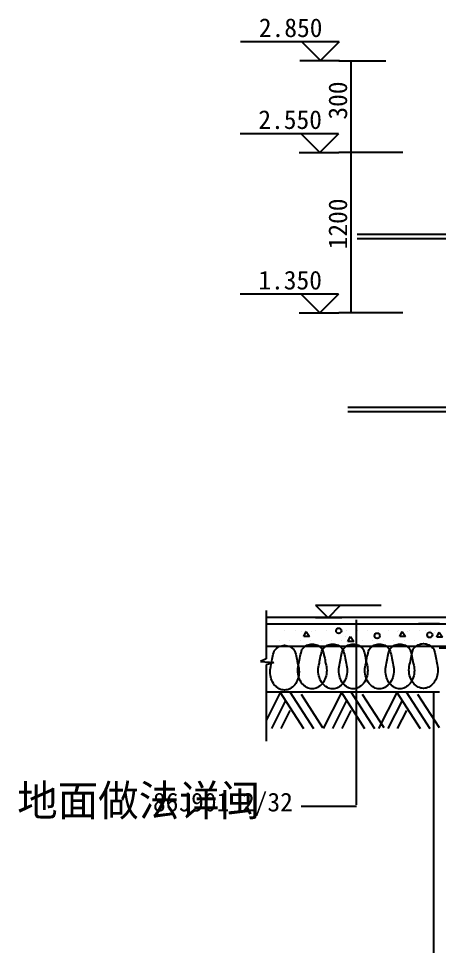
# Model space of a CAD drawing. Header units: metres. Extents: x 3364277 to 3396190, y 2270616 to 2304026.
# Drawn here: x 3364277 to 3371032, y 2288401 to 2303285 of the extents above; entities that cross this region are included whole.
import ezdxf

# ---------------------------------------------------------------- set-up
doc = ezdxf.new("R2010")
doc.units = ezdxf.units.M

msp = doc.modelspace()

# ---------------------------------------------------------------- linework, layer by layer
for p, q in [((3369421.11, 2302911.31), (3367841.41, 2302911.31)), ((3369121.11, 2302611.31), (3368821.11, 2302911.31)), ((3369421.11, 2302911.31), (3369121.11, 2302611.31)), ((3368791.75, 2302611.31), (3369425.98, 2302611.31)), ((3370171.88, 2302602.37), (3369417.46, 2302602.37)), ((3369617.46, 2301136.37), (3369617.46, 2302601.71)), ((3369412.59, 2301437.06), (3367832.89, 2301437.06)), ((3369112.59, 2301137.06), (3368812.59, 2301437.06)), ((3369412.59, 2301437.06), (3369112.59, 2301137.06)), ((3368783.23, 2301137.06), (3369417.46, 2301137.06)), ((3370171.88, 2301135.71), (3369417.46, 2301135.71)), ((3370446.79, 2301135.71), (3369417.46, 2301135.71)), ((3369617.46, 2298562.89), (3369617.46, 2301135.04)), ((3374181.47, 2299819.68), (3369711.78, 2299819.68)), ((3374172.86, 2299753.01), (3369711.78, 2299753.01)), ((3369412.59, 2298862.22), (3367832.89, 2298862.22)), ((3369112.59, 2298562.22), (3368812.59, 2298862.22)), ((3369412.59, 2298862.22), (3369112.59, 2298562.22)), ((3368783.23, 2298562.22), (3369417.46, 2298562.22)), ((3370446.79, 2298562.22), (3369417.46, 2298562.22)), ((3372563.58, 2297043.44), (3369559.49, 2297043.44)), ((3372543.56, 2296976.77), (3369559.49, 2296976.77)), ((3369043.96, 2293873.68), (3370097.09, 2293873.68)), ((3369043.96, 2293873.68), (3369243.96, 2293673.68)), ((3369243.96, 2293673.68), (3369443.96, 2293873.68)), ((3368250.54, 2293790.05), (3368250.54, 2293012.59)), ((3371530.24, 2293675.34), (3368250.54, 2293675.34)), ((3369463.53, 2293673.68), (3369040.71, 2293673.68)), ((3369700.77, 2290674.71), (3369700.77, 2293638.86)), ((3371030.24, 2293574.38), (3370696.91, 2293574.38)), ((3368547.86, 2293474.35), (3368547.86, 2293474.35)), ((3368714.53, 2293474.35), (3368714.53, 2293474.35)), ((3368812.78, 2293447.57), (3368812.78, 2293447.57)), ((3368853.03, 2293371.27), (3368893.23, 2293451.62)), ((3368881.2, 2293474.35), (3368881.2, 2293474.35)), ((3368893.23, 2293451.62), (3368946.84, 2293371.27)), ((3368979.45, 2293447.57), (3368979.45, 2293447.57)), ((3369047.86, 2293474.35), (3369047.86, 2293474.35)), ((3369214.53, 2293474.35), (3369214.53, 2293474.35)), ((3369381.2, 2293474.35), (3369381.2, 2293474.35)), ((3369547.86, 2293474.35), (3369547.86, 2293474.35)), ((3369714.53, 2293474.35), (3369714.53, 2293474.35)), ((3369881.2, 2293474.35), (3369881.2, 2293474.35)), ((3370047.86, 2293474.35), (3370047.86, 2293474.35)), ((3370214.53, 2293474.35), (3370214.53, 2293474.35)), ((3370354.03, 2293447.57), (3370354.03, 2293447.57)), ((3370381.2, 2293474.35), (3370381.2, 2293474.35)), ((3370394.28, 2293371.27), (3370434.48, 2293451.62)), ((3370434.48, 2293451.62), (3370488.09, 2293371.27)), ((3370520.7, 2293447.57), (3370520.7, 2293447.57)), ((3370547.86, 2293474.35), (3370547.86, 2293474.35)), ((3370714.53, 2293474.35), (3370714.53, 2293474.35)), ((3370808.69, 2293462.71), (3370808.69, 2293462.71)), ((3370881.2, 2293474.35), (3370881.2, 2293474.35)), ((3370948.19, 2293435.92), (3370948.19, 2293435.92)), ((3370975.36, 2293462.71), (3370975.36, 2293462.71)), ((3370988.43, 2293359.62), (3371028.64, 2293439.98)), ((3371028.64, 2293439.98), (3371082.25, 2293359.62)), ((3368464.53, 2293307.69), (3368464.53, 2293307.69)), ((3368631.2, 2293307.69), (3368631.2, 2293307.69)), ((3368797.86, 2293307.69), (3368797.86, 2293307.69)), ((3368946.84, 2293371.27), (3368853.03, 2293371.27)), ((3368964.53, 2293307.69), (3368964.53, 2293307.69)), ((3369131.2, 2293307.69), (3369131.2, 2293307.69)), ((3369297.86, 2293307.69), (3369297.86, 2293307.69)), ((3369464.53, 2293307.69), (3369464.53, 2293307.69)), ((3369523.1, 2293367.21), (3369523.1, 2293367.21)), ((3369563.34, 2293290.91), (3369603.55, 2293371.27)), ((3369657.16, 2293290.91), (3369563.34, 2293290.91)), ((3369603.55, 2293371.27), (3369657.16, 2293290.91)), ((3369631.2, 2293307.69), (3369631.2, 2293307.69)), ((3369689.76, 2293367.21), (3369689.76, 2293367.21)), ((3369797.86, 2293307.69), (3369797.86, 2293307.69)), ((3369964.53, 2293307.69), (3369964.53, 2293307.69)), ((3370131.2, 2293307.69), (3370131.2, 2293307.69)), ((3370297.86, 2293307.69), (3370297.86, 2293307.69)), ((3370488.09, 2293371.27), (3370394.28, 2293371.27)), ((3370464.53, 2293307.69), (3370464.53, 2293307.69)), ((3370631.2, 2293307.69), (3370631.2, 2293307.69)), ((3371082.25, 2293359.62), (3370988.43, 2293359.62)), ((3371379.29, 2293185.21), (3371025.9, 2293185.21)), ((3368250.54, 2293012.59), (3368162.08, 2292969.82)), ((3368162.08, 2292969.82), (3368375.61, 2292957.27)), ((3368375.61, 2292957.27), (3368250.54, 2292920.69)), ((3368250.54, 2292920.69), (3368250.54, 2291694.97)), ((3368477.13, 2292474.67), (3368250.54, 2292026.26)), ((3368471.02, 2292484.14), (3368850.09, 2291896.97)), ((3368629.73, 2292484.14), (3369008.8, 2291896.97)), ((3368811.93, 2292447.75), (3369156.39, 2291914.19)), ((3369458.86, 2292474.67), (3369166.94, 2291896.97)), ((3369452.75, 2292484.14), (3369831.82, 2291896.97)), ((3369611.45, 2292484.14), (3369990.52, 2291896.97)), ((3369793.65, 2292447.75), (3370138.12, 2291914.19)), ((3370347.34, 2292474.67), (3370055.41, 2291896.97)), ((3370341.23, 2292484.14), (3370720.3, 2291896.97)), ((3370499.93, 2292484.14), (3370879, 2291896.97)), ((3370682.13, 2292447.75), (3371026.6, 2291914.19)), ((3370935.38, 2292484.14), (3370933.87, 2275453.87)), ((3368560.93, 2292344.87), (3368334.6, 2291896.97)), ((3369542.66, 2292344.87), (3369316.33, 2291896.97)), ((3370431.14, 2292344.87), (3370204.8, 2291896.97)), ((3368630.62, 2292187.15), (3368483.99, 2291896.97)), ((3369612.35, 2292187.15), (3369465.72, 2291896.97)), ((3370500.82, 2292187.15), (3370354.19, 2291896.97)), ((3369700.77, 2290645.56), (3368814.6, 2290645.56))]:
    msp.add_line(p, q)
for points in [[(3368243.93, 2293574.38), (3371368.71, 2293574.38)], [(3368250.54, 2293219.91), (3371368.71, 2293219.91)], [(3368250.54, 2292484.14), (3371035.38, 2292484.14)]]:
    msp.add_lwpolyline(points)
for points in [[(3368778.64, 2292806.73, -0.08), (3368760.23, 2292691.48, -0.09), (3368710.54, 2292599.05, -0.11), (3368632.2, 2292534.18, -0.12), (3368546.13, 2292513.03, -0.12), (3368460.05, 2292534.18, -0.11), (3368381.71, 2292599.05, -0.09), (3368332.03, 2292691.48, -0.08), (3368313.61, 2292806.73, -0.08), (3368332.03, 2292921.98, -0.04), (3368381.71, 2293144.85, -0.11), (3368460.05, 2293209.72, -0.12), (3368546.13, 2293230.88, -0.12), (3368632.2, 2293209.72, -0.11), (3368710.54, 2293144.85, -0.04), (3368760.23, 2292921.98, -0.08)], [(3369222.88, 2292827.87, -0.08), (3369204.47, 2292712.62, -0.09), (3369154.78, 2292620.19, -0.11), (3369076.44, 2292555.32, -0.12), (3368990.37, 2292534.17, -0.12), (3368904.29, 2292555.32, -0.11), (3368825.95, 2292620.19, -0.09), (3368776.26, 2292712.62, -0.08), (3368757.85, 2292827.87, -0.08), (3368776.26, 2292943.12, -0.04), (3368825.95, 2293165.99, -0.11), (3368904.29, 2293230.86, -0.12), (3368990.37, 2293252.02, -0.12), (3369076.44, 2293230.86, -0.11), (3369154.78, 2293165.99, -0.04), (3369204.47, 2292943.12, -0.08)], [(3369551.71, 2292827.87, -0.08), (3369533.29, 2292712.62, -0.09), (3369483.61, 2292620.19, -0.11), (3369405.27, 2292555.32, -0.12), (3369319.19, 2292534.17, -0.12), (3369233.12, 2292555.32, -0.11), (3369154.78, 2292620.19, -0.09), (3369105.09, 2292712.62, -0.08), (3369086.68, 2292827.87, -0.08), (3369105.09, 2292943.12, -0.04), (3369154.78, 2293165.99, -0.11), (3369233.12, 2293230.86, -0.12), (3369319.19, 2293252.02, -0.12), (3369405.27, 2293230.86, -0.11), (3369483.61, 2293165.99, -0.04), (3369533.29, 2292943.12, -0.08)], [(3369880.53, 2292827.87, -0.08), (3369862.12, 2292712.62, -0.09), (3369812.43, 2292620.19, -0.11), (3369734.09, 2292555.32, -0.12), (3369648.02, 2292534.17, -0.12), (3369561.94, 2292555.32, -0.11), (3369483.61, 2292620.19, -0.09), (3369433.92, 2292712.62, -0.08), (3369415.5, 2292827.87, -0.08), (3369433.92, 2292943.12, -0.04), (3369483.61, 2293165.99, -0.11), (3369561.94, 2293230.86, -0.12), (3369648.02, 2293252.02, -0.12), (3369734.09, 2293230.86, -0.11), (3369812.43, 2293165.99, -0.04), (3369862.12, 2292943.12, -0.08)], [(3370300.52, 2292827.87, -0.08), (3370282.11, 2292712.62, -0.09), (3370232.42, 2292620.19, -0.11), (3370154.08, 2292555.32, -0.12), (3370068, 2292534.17, -0.12), (3369981.93, 2292555.32, -0.11), (3369903.59, 2292620.19, -0.09), (3369853.9, 2292712.62, -0.08), (3369835.49, 2292827.87, -0.08), (3369853.9, 2292943.12, -0.04), (3369903.59, 2293165.99, -0.11), (3369981.93, 2293230.86, -0.12), (3370068, 2293252.02, -0.12), (3370154.08, 2293230.86, -0.11), (3370232.42, 2293165.99, -0.04), (3370282.11, 2292943.12, -0.08)], [(3370629.35, 2292827.87, -0.08), (3370610.93, 2292712.62, -0.09), (3370561.24, 2292620.19, -0.11), (3370482.91, 2292555.32, -0.12), (3370396.83, 2292534.17, -0.12), (3370310.76, 2292555.32, -0.11), (3370232.42, 2292620.19, -0.09), (3370182.73, 2292712.62, -0.08), (3370164.32, 2292827.87, -0.08), (3370182.73, 2292943.12, -0.04), (3370232.42, 2293165.99, -0.11), (3370310.76, 2293230.86, -0.12), (3370396.83, 2293252.02, -0.12), (3370482.91, 2293230.86, -0.11), (3370561.24, 2293165.99, -0.04), (3370610.93, 2292943.12, -0.08)], [(3371007.86, 2292834.64, -0.08), (3370989.45, 2292719.39, -0.09), (3370939.76, 2292626.96, -0.11), (3370861.42, 2292562.09, -0.12), (3370775.35, 2292540.93, -0.12), (3370689.27, 2292562.09, -0.11), (3370610.93, 2292626.96, -0.09), (3370561.24, 2292719.39, -0.08), (3370542.83, 2292834.64, -0.08), (3370561.24, 2292949.89, -0.04), (3370610.93, 2293172.76, -0.11), (3370689.27, 2293237.63, -0.12), (3370775.35, 2293258.79, -0.12), (3370861.42, 2293237.63, -0.11), (3370939.76, 2293172.76, -0.04), (3370989.45, 2292949.89, -0.08)]]:
    msp.add_lwpolyline(points, format="xyb", close=True)
for centre in [(3369415.92, 2293465.02), (3370032.42, 2293384.66), (3370876.75, 2293398.05)]:
    msp.add_circle(centre, 42.36)

# ---------------------------------------------------------------- texts
for s, height, p in [('2.850', 300, (3368134.08, 2302987.81)), ('2.550', 300, (3368125.56, 2301513.57)), ('1.350', 300, (3368125.56, 2298938.73)), ('地面做法详闽', 500, (3364255.9, 2290491.85)), ('86J901 2/32', 300, (3366434.37, 2290566.84))]:
    msp.add_text(s, height=height).set_placement(p)
for s, p in [('300', (3369550.59, 2301663.33)), ('1200', (3369550.59, 2299582.3))]:
    msp.add_text(s, height=300, rotation=90).set_placement(p)

doc.saveas('drawing.dxf')
